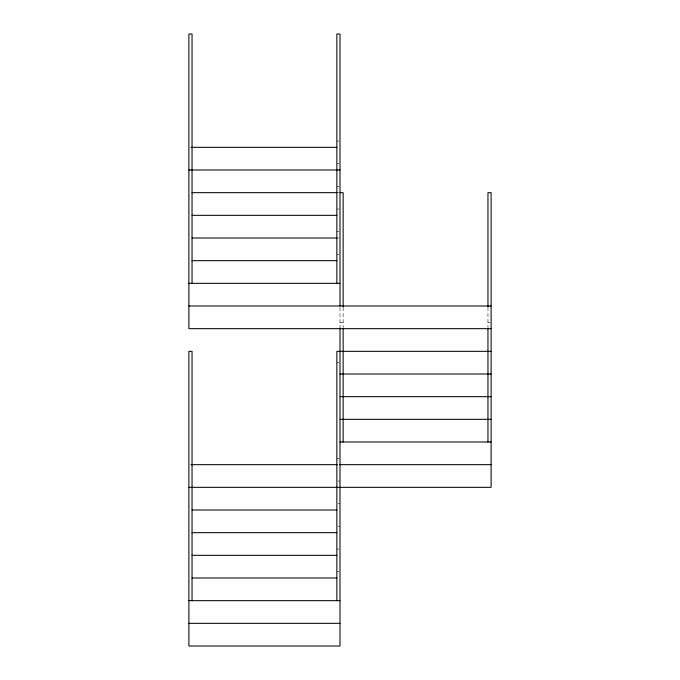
<?xml version="1.0" encoding="UTF-8"?>
<svg xmlns="http://www.w3.org/2000/svg" width="680" height="680" viewBox="0 0 680 680"><rect width="100%" height="100%" fill="white"/><g stroke="black" fill="none" stroke-linecap="round" stroke-linejoin="round"><path stroke-width="0.51" stroke-dasharray="3.4 2.55" d="M336.855 141.041L338.954 141.041M336.855 163.702L338.954 163.702M336.855 186.371L338.954 186.371M336.855 192.669L338.954 192.669M336.855 209.041L338.954 209.041M336.855 231.701L338.954 231.701M336.855 238L338.954 238M336.855 254.371L338.954 254.371M340 322.371L343.145 322.371M487.96 322.371L490.059 322.371M336.855 362.457L338.954 362.457M336.855 458.371L338.954 458.371M337.9 481.04L340 481.04M337.9 503.702L340 503.702M337.9 526.371L340 526.371M336.855 549.04L338.954 549.04M336.855 571.702L338.954 571.702M487.96 307.42L487.96 327.632M343.145 307.42L343.145 327.632M340 307.538L340 327.632"/><path stroke-width="1.02" d="M191.004 147.331L336.855 147.331M188.887 170L340 170M192.041 192.669L336.855 192.669M340 192.669L343.145 192.669L343.145 306.756M192.041 215.331L336.855 215.331M192.041 238L336.855 238M192.041 260.67L336.855 260.67M188.887 283.33L340 283.33M188.887 306L491.113 306M491.113 328.67L188.887 328.67L188.887 34L192.041 34L192.041 283.33M491.113 351.33L336.855 351.33L336.855 600.669M340 374L491.113 374M340 396.67L491.113 396.67M340 419.33L491.113 419.33M340 442L491.113 442M191.012 464.669L337.348 464.669M339.473 464.669L491.113 464.669M188.887 487.331L491.113 487.331L491.113 192.669L487.96 192.669L487.96 306.756M192.041 510L336.855 510M192.041 532.669L336.855 532.669M192.041 555.331L336.855 555.331M192.041 578L336.855 578M188.887 600.669L340 600.669M188.887 623.331L340 623.331M487.96 328.67L487.96 442M343.145 328.67L343.145 442M340 306L340 34L336.855 34L336.855 283.33M340 328.015L340 646L188.887 646L188.887 351.33L192.041 351.33L192.041 600.669"/></g></svg>
